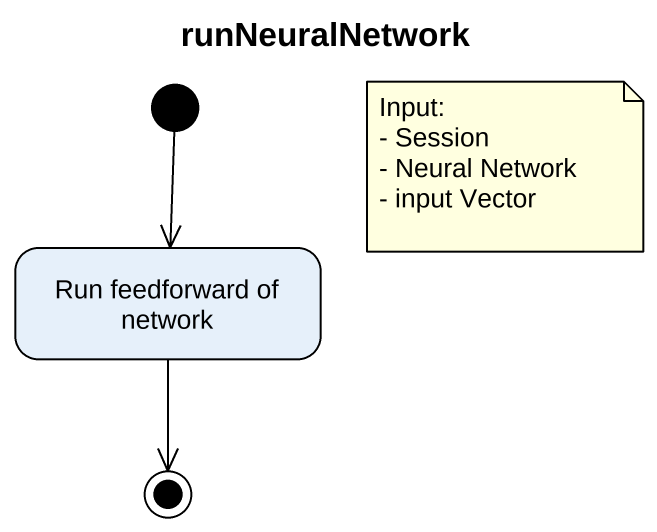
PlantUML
@startuml
title runNeuralNetwork
hide empty description
state "Run feedforward of network" as Run_feedforward_of_network
[*] --> Run_feedforward_of_network
Run_feedforward_of_network --> [*]
note as N1
  Input:
  - Session
  - Neural Network
  - input Vector
end note
@enduml
